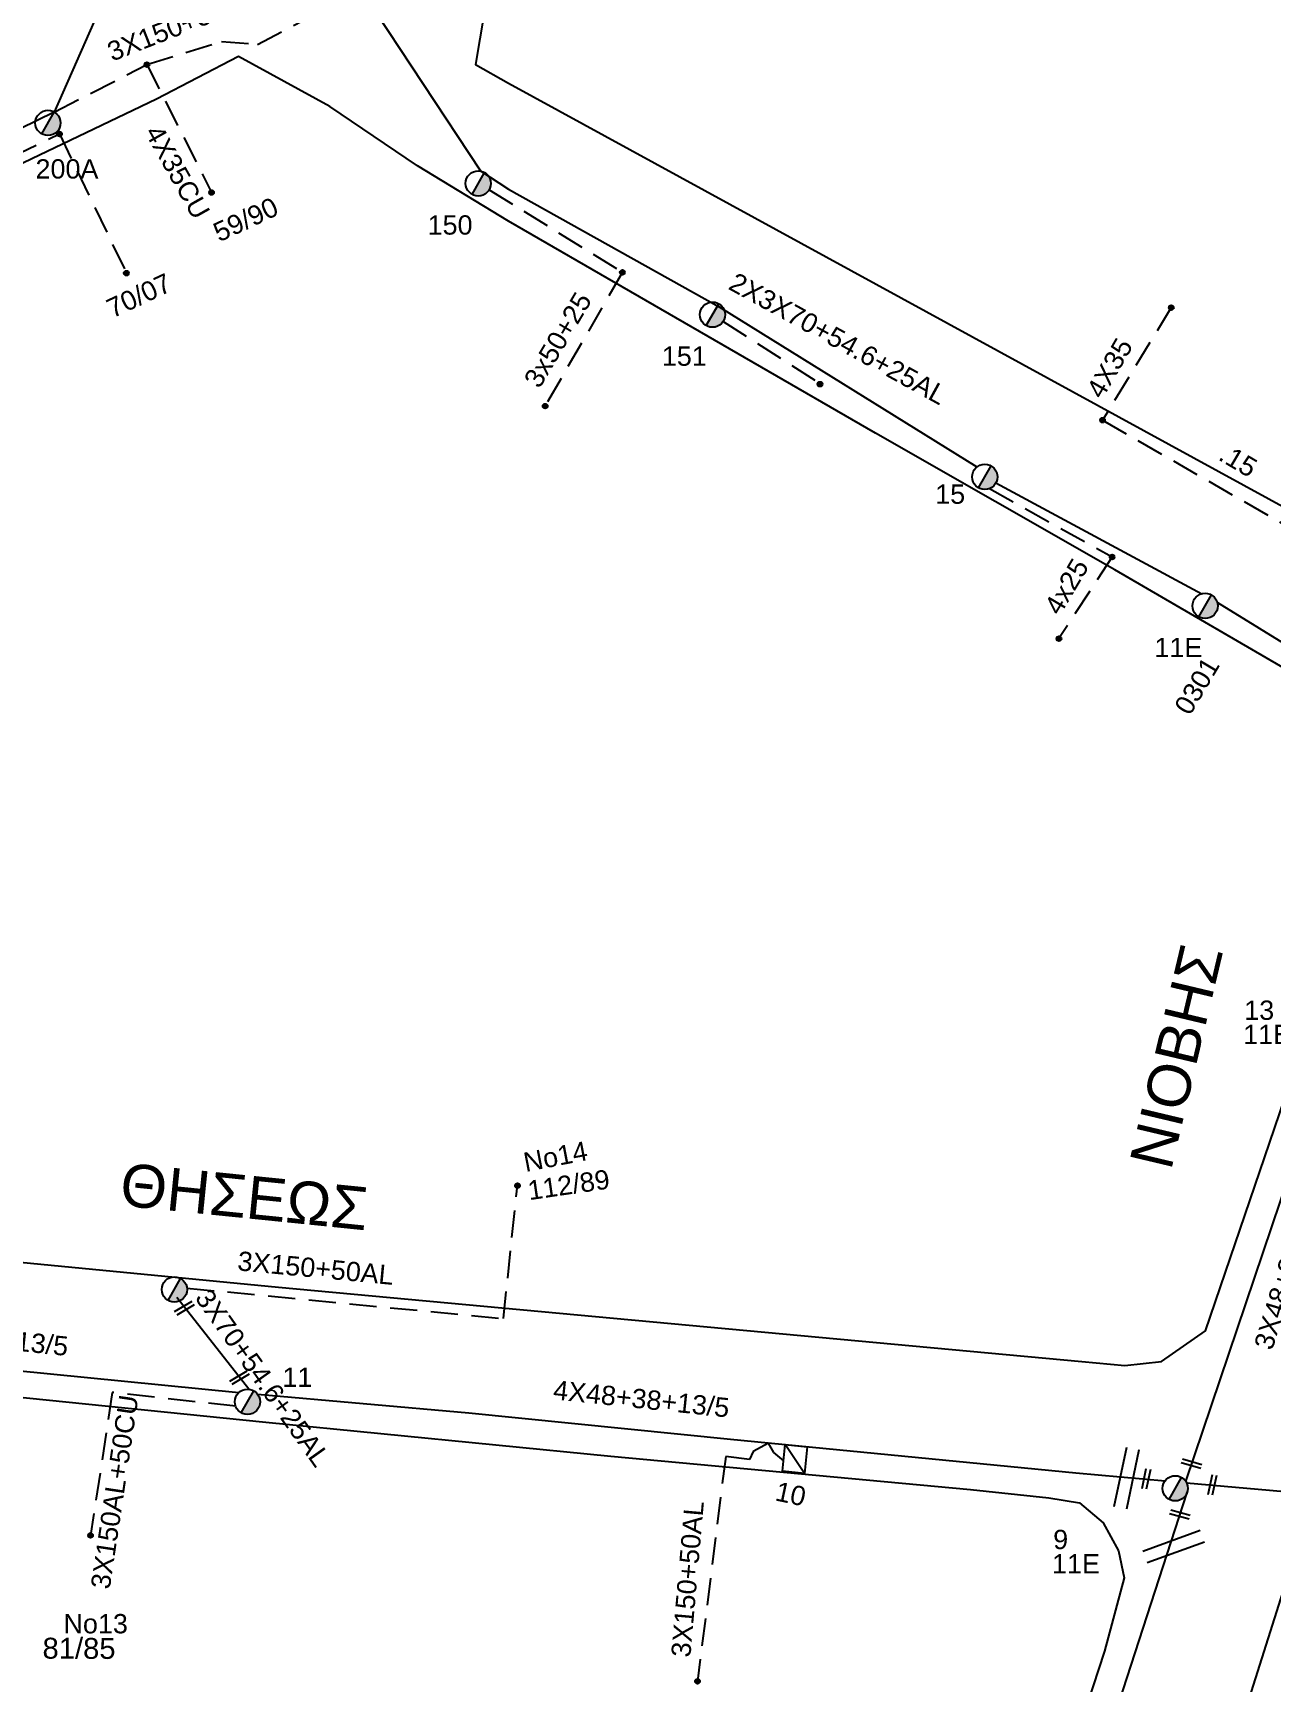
# Model space of a CAD drawing. Header units: millimetres. Extents: x 31 to 3826, y 22 to 1041.
# Drawn here: x 1525.9 to 1641.4, y 185.4 to 339.3 of the extents above; entities that cross this region are included whole.
import ezdxf

# ---------------------------------------------------------------- set-up
doc = ezdxf.new("R2010")
doc.units = ezdxf.units.MM
doc.linetypes.add('DASHED', pattern=[19.05, 12.7, -6.35])
for name, color, linetype in [('Άγνωστα', 7, 'Continuous'), ('Γυμνά εναέρια ΧΤ (3Φ)   4x35AL', 7, 'Continuous'), ('Γυμνά εναέρια ΧΤ (3Φ)   4x35CU', 7, 'Continuous'), ('Γυμνά εναέρια ΧΤ και ΦΟΠ (3Φ)   4x50+16AL', 7, 'Continuous'), ('Εναέρια παροχή ΧΤ 4x25', 7, 'SYN_LINE'), ('Επιγραφές - Σχήματα', 7, 'Continuous'), ('Καλώδια ΧΤ   3x150+50AL', 7, 'DASHED'), ('Καλώδια ΧΤ   3x150+50CU', 7, 'DASHED'), ('Καλώδια ΧΤ   3x150AL+50CU', 7, 'DASHED'), ('Μηχανική τομή', 7, 'Continuous'), ('Στύλος ΦΜ', 7, 'Continuous'), ('Στύλος ΦΜ @ 1', 7, 'Continuous'), ('Συνδέσεις', 7, 'Continuous'), ('Συνεστραμμένα ΧΤ   3x70+54.6+25 AL', 7, 'SYN_LINE'), ('Τομή', 7, 'Continuous'), ('Υπόβαθρο ΔΕΗ', 7, 'Continuous'), ('Υπόγεια Καλώδια Δικτύου ΧΤ   .15', 7, 'DASHED'), ('Υπόγεια καλώδια Παροχών ΧΤ   4x50AL', 7, 'DASHED')]:
    doc.layers.add(name, color=color, linetype=linetype)
doc.styles.get("Standard").update_dxf_attribs({"font": 'arial.ttf'})
doc.linetypes.add('SYN_LINE', pattern='A,0.5,-0.0001,["/\\/\\/\\/",Standard,S=0.1,R=0,X=0,Y=-0.05],-0.25', length=0.7501)

# ---------------------------------------------------------------- blocks, each defined once
blk = doc.blocks.new('ΥΠΑΡΧΩΝ ΤΣΙΜΕΝΤΕΝΙΟΣ ΣΤΥΛΟΣ')
at = {"layer": 'Στύλος ΦΜ'}
blk.add_hatch(color=7, dxfattribs=at).paths.add_polyline_path([(-1.29, -2.28, 0.574793), (2.62, 0, 0.268822), (1.3, 2.27)])
at = {"layer": 'Στύλος ΦΜ', "color": 7}
blk.add_line((-1.29, -2.28), (1.3, 2.27), dxfattribs=at)
blk.add_circle((0, 0), 2.62, dxfattribs=at)
at = {"layer": 'Στύλος ΦΜ', "flags": 4}
for tag, p in [('ΑΡΙΘΜΟΣ', (-4.68, 8.05)), ('ΤΥΠΟΣ', (-4.91, 3.03))]:
    blk.add_attdef(tag, p, '', height=4, dxfattribs=at)
blk = doc.blocks.new('ΜΗΧΑΝΙΚΗ ΤΟΜΗ')
at = {"layer": 'Μηχανική τομή', "ltscale": 40}
for p, q in [((-1.89, 0.78), (1.89, 0.78)), ((1.89, 0), (-1.89, 0))]:
    blk.add_line(p, q, dxfattribs=at)
blk = doc.blocks.new('_ΣΥΝΔΕΣΗ')
at = {"layer": 'Συνδέσεις', "linetype": 'SYN_LINE', "ltscale": 40}
blk.add_hatch(color=256, dxfattribs=at).paths.add_polyline_path([(0.5, -0.01, 1), (-0.5, -0.01, 1)])
at = {"layer": 'Συνδέσεις'}
blk.add_circle((0, -0.01), 0.5, dxfattribs=at)
blk = doc.blocks.new('ΤΟΜΗ')
at = {"layer": 'Τομή', "ltscale": 40}
for p, q in [((-5.68, 0), (5.68, 0)), ((5.68, -2.33), (-5.68, -2.33))]:
    blk.add_line(p, q, dxfattribs=at)

msp = doc.modelspace()

# ---------------------------------------------------------------- linework, layer by layer
at = {"layer": 'Άγνωστα', "color": 1, "linetype": 'DASHED', "ltscale": 0.2}
msp.add_lwpolyline([(1568.46, 324.63), (1580.89, 316.92), (1573.68, 304.44)], dxfattribs=at)
at = {"layer": 'Άγνωστα', "color": 1, "linetype": 'SYN_LINE', "ltscale": 20}
for points in [[(1615.75, 297.29), (1634.97, 286.93)], [(1636.41, 286.11), (1655.06, 274.63)]]:
    msp.add_lwpolyline(points, dxfattribs=at)
at = {"layer": 'Άγνωστα', "color": 30}
msp.add_lwpolyline([(1633.46, 204.09), (1647.1, 244.43), (1652.79, 264.12), (1655.81, 273.79)], dxfattribs=at)
at = {"layer": 'Άγνωστα', "color": 6}
for points in [[(1502.71, 216.57), (1545.1, 212.38)], [(1546.85, 212.22), (1566.56, 210.48), (1590.98, 208.02), (1623.2, 204.88), (1631.53, 204.14)]]:
    msp.add_lwpolyline(points, dxfattribs=at)
at = {"layer": 'Άγνωστα', "color": 5}
msp.add_lwpolyline([(1633.54, 203.95), (1643.73, 203.05), (1678.5, 200.03), (1745.87, 192.15)], dxfattribs=at)
at = {"layer": 'Άγνωστα', "color": 27}
msp.add_lwpolyline([(1608.65, 126.13), (1633.59, 203.05)], dxfattribs=at)
at = {"layer": 'Γυμνά εναέρια ΧΤ (3Φ)   4x35CU', "color": 2, "linetype": 'DASHED', "ltscale": 0.2}
msp.add_lwpolyline([(1536.52, 336.3), (1542.55, 324.37)], dxfattribs=at)
at = {"layer": 'Γυμνά εναέρια ΧΤ και ΦΟΠ (3Φ)   4x50+16AL', "color": 2}
msp.add_lwpolyline([(1541.86, 363.67), (1527.87, 331.88), (1502.31, 319.37), (1475.52, 306.54)], dxfattribs=at)
at = {"layer": 'Εναέρια παροχή ΧΤ 4x25', "color": 1, "linetype": 'DASHED', "ltscale": 0.2}
msp.add_lwpolyline([(1615.15, 296.74), (1626.59, 290.36), (1621.63, 282.74)], dxfattribs=at)
at = {"layer": 'Επιγραφές - Σχήματα', "color": 1, "linetype": 'DASHED', "ltscale": 0.2}
msp.add_lwpolyline([(1590.3, 312.34), (1599.43, 306.48)], dxfattribs=at)
at = {"layer": 'Επιγραφές - Σχήματα'}
msp.add_lwpolyline([(1596.07, 207.52), (1598.13, 207.32), (1597.89, 204.84), (1595.83, 205.04)], close=True, dxfattribs=at)
msp.add_lwpolyline([(1597.89, 204.84), (1596.07, 207.52)], dxfattribs=at)
at = {"layer": 'Καλώδια ΧΤ   3x150+50AL', "color": 6, "ltscale": 0.2}
for points in [[(1540.25, 222.13), (1569.78, 219.28), (1571.1, 231.69)], [(1595.94, 206.01), (1595.03, 206.78), (1594.53, 207.67), (1593.09, 206.88), (1592.74, 206.14), (1590.53, 206.4), (1587.9, 185.44)]]:
    msp.add_lwpolyline(points, dxfattribs=at)
at = {"layer": 'Καλώδια ΧΤ   3x150+50CU', "color": 2, "ltscale": 0.2}
msp.add_lwpolyline([(1527.87, 331.88), (1536.52, 336.3), (1543.47, 338.47), (1546.84, 338.19), (1568.76, 349.72), (1570.27, 350.66), (1582.32, 357.3), (1584.5, 356.99), (1585.53, 357.46), (1586.21, 357.95), (1586.74, 359.97), (1590.87, 362.39), (1607.51, 371.48), (1609, 370.85), (1624.86, 378.98), (1642.06, 387.7), (1654.57, 393.3), (1664.6, 386.02), (1677.34, 391.9)], dxfattribs=at)
at = {"layer": 'Καλώδια ΧΤ   3x150AL+50CU', "color": 6, "ltscale": 0.2}
msp.add_lwpolyline([(1544.8, 211.1), (1533.28, 212.39), (1531.23, 198.85)], dxfattribs=at)
at = {"layer": 'Συνεστραμμένα ΧΤ   3x70+54.6+25 AL', "color": 1, "ltscale": 20}
for p, q in [((1542.99, 363.76), (1567.66, 326.38)), ((1570.27, 324.69), (1589.91, 313.7)), ((1589.91, 313.7), (1613.97, 298.76))]:
    msp.add_line(p, q, dxfattribs=at)
at = {"layer": 'Συνεστραμμένα ΧΤ   3x70+54.6+25 AL', "color": 1, "ltscale": 8}
msp.add_line((1567.66, 326.38), (1570.27, 324.69), dxfattribs=at)
at = {"layer": 'Συνεστραμμένα ΧΤ   3x70+54.6+25 AL', "color": 6, "linetype": 'SYN_LINE', "ltscale": 10}
msp.add_line((1546.03, 212.69), (1539.32, 221.24), dxfattribs=at)
at = {"layer": 'Υπόβαθρο ΔΕΗ'}
msp.add_lwpolyline([(1570.27, 349.23), (1569.23, 348.52), (1567.18, 336.32), (1570.27, 334.57), (1650.21, 290.86), (1660.51, 294.4), (1663.92, 385.12), (1654.25, 392.55)], close=True, dxfattribs=at)
for points in [[(1645.36, 278.39), (1626.85, 289.16), (1604.51, 301.91), (1570.27, 321.7), (1561.76, 326.87), (1553.58, 332.41), (1545.07, 337.07), (1537.42, 333.09), (1524.28, 326.8), (1503.92, 317.2), (1500.34, 283.28), (1498.19, 264.12)], [(1498.19, 264.12), (1494.12, 227.49), (1548.81, 222.2), (1623.75, 215.29), (1627.79, 214.9), (1631.21, 215.28), (1635.31, 218.13), (1650.98, 264.12)], [(1356.16, 183.05), (1351.19, 188.19), (1346.59, 195.5), (1344.01, 201.45), (1342.54, 209.87), (1343.89, 218.03), (1347.63, 223.5), (1353.15, 226.93), (1359.47, 227.97), (1371.37, 226.86), (1409.95, 223.28), (1490.37, 215.43), (1547.6, 209.63), (1579.8, 206.45), (1613.39, 203.34), (1620.69, 202.57), (1623.56, 202.1), (1625.76, 200.22), (1627.18, 197.61), (1627.73, 195.09), (1625.87, 188.25), (1612.11, 146.1)], [(1633.1, 130.42), (1694.63, 133.72), (1733.88, 168.12), (1748.2, 180.27), (1750.27, 182.17), (1750.83, 185.42), (1750.27, 187.21), (1749.1, 189), (1747.75, 189.95), (1745.96, 190.4), (1732.24, 191.46), (1651.48, 200.16), (1648.5, 200.23), (1645.5, 199.16), (1644.01, 197.46), (1643.3, 196.26), (1625.22, 139.19), (1624.82, 136.85), (1624.91, 134.18), (1625.62, 133.12), (1627.66, 131.16), (1630, 130.32), (1633.1, 130.42)]]:
    msp.add_lwpolyline(points, dxfattribs=at)
at = {"layer": 'Υπόγεια Καλώδια Δικτύου ΧΤ   .15', "color": 133, "ltscale": 0.2}
msp.add_lwpolyline([(1632.11, 313.63), (1625.7, 303.13), (1649.46, 289.45)], dxfattribs=at)
at = {"layer": 'Υπόγεια καλώδια Παροχών ΧΤ   4x50AL', "color": 5, "ltscale": 0.2}
msp.add_lwpolyline([(1494.49, 308.96), (1495.28, 310.23), (1495.07, 311.98), (1503.35, 315.56), (1505.81, 315.42), (1506.72, 319.48), (1528.36, 329.83), (1534.6, 316.85)], dxfattribs=at)

# ---------------------------------------------------------------- block references
at = {"layer": 'Μηχανική τομή'}
for p, xscale, yscale, zscale, rotation in [((1540.11, 220.09), 0.4999999999999831, 0.4999999999999831, 0.4999999999999831, 30.62390506632213), ((1545.26, 213.6), 0.5000000000000809, 0.5000000000000809, 0.5000000000000809, 30.6239050663155), ((1629.97, 204.28), 0.4999999999999382, 0.4999999999999382, 0.4999999999999382, 78.16053356306966), ((1633.95, 205.55), 0.5000000000000009, 0.5000000000000009, 0.5000000000000009, 344.0176549740685), ((1636.14, 203.72), 0.4999999999999224, 0.4999999999999224, 0.4999999999999224, 77.60009855650593), ((1632.87, 200.82), 0.5000000000000014, 0.5000000000000014, 0.5000000000000014, 344.488709058834)]:
    msp.add_blockref('ΜΗΧΑΝΙΚΗ ΤΟΜΗ', p, dxfattribs=dict(at, xscale=xscale, yscale=yscale, zscale=zscale, rotation=rotation))
at = {"layer": 'Στύλος ΦΜ @ 1', "ltscale": 40}
ref = msp.add_blockref('ΥΠΑΡΧΩΝ ΤΣΙΜΕΝΤΕΝΙΟΣ ΣΤΥΛΟΣ', (1527.28, 330.86), dxfattribs=dict(at, xscale=0.4499999999998181, yscale=0.4499999999998181, zscale=0.4499999999998181))
ref.add_attrib('ΤΥΠΟΣ', '200A', (1526.12, 325.67), dxfattribs={"layer": 'Στύλος ΦΜ', "height": 1.8, "flags": 4})
ref = msp.add_blockref('ΥΠΑΡΧΩΝ ΤΣΙΜΕΝΤΕΝΙΟΣ ΣΤΥΛΟΣ', (1567.44, 325.22), dxfattribs=dict(at, xscale=0.4499999999998181, yscale=0.4499999999998181, zscale=0.4499999999998181))
ref.add_attrib('ΤΥΠΟΣ', '150', (1562.71, 320.44), dxfattribs={"layer": 'Στύλος ΦΜ', "height": 1.8, "flags": 4})
ref = msp.add_blockref('ΥΠΑΡΧΩΝ ΤΣΙΜΕΝΤΕΝΙΟΣ ΣΤΥΛΟΣ', (1589.3, 312.97), dxfattribs=dict(at, xscale=0.4499999999998181, yscale=0.4499999999998181, zscale=0.4499999999998181))
ref.add_attrib('ΤΥΠΟΣ', '151', (1584.57, 308.2), dxfattribs={"layer": 'Στύλος ΦΜ', "height": 1.8, "flags": 4})
ref = msp.add_blockref('ΥΠΑΡΧΩΝ ΤΣΙΜΕΝΤΕΝΙΟΣ ΣΤΥΛΟΣ', (1614.71, 297.83), dxfattribs=dict(at, xscale=0.4499999999998181, yscale=0.4499999999998181, zscale=0.4499999999998181))
ref.add_attrib('ΑΡΙΘΜΟΣ', '15', (1610.08, 295.32), dxfattribs={"layer": 'Στύλος ΦΜ', "height": 1.8, "flags": 4})
ref = msp.add_blockref('ΥΠΑΡΧΩΝ ΤΣΙΜΕΝΤΕΝΙΟΣ ΣΤΥΛΟΣ', (1635.27, 285.79), dxfattribs=dict(at, xscale=0.4499999999998181, yscale=0.4499999999998181, zscale=0.4499999999998181))
ref.add_attrib('ΤΥΠΟΣ', '11E', (1630.54, 281.01), dxfattribs={"layer": 'Στύλος ΦΜ', "height": 1.8, "flags": 4})
ref = msp.add_blockref('ΥΠΑΡΧΩΝ ΤΣΙΜΕΝΤΕΝΙΟΣ ΣΤΥΛΟΣ', (1646.1, 245.29), dxfattribs=dict(at, xscale=0.4499999999998181, yscale=0.4499999999998181, zscale=0.4499999999998181))
ref.add_attrib('ΤΥΠΟΣ', '11E', (1638.82, 244.9), dxfattribs={"layer": 'Στύλος ΦΜ', "height": 1.8, "flags": 4})
ref.add_attrib('ΑΡΙΘΜΟΣ', '13', (1638.92, 247.16), dxfattribs={"layer": 'Στύλος ΦΜ', "height": 1.8, "flags": 4})
at = {"layer": 'Στύλος ΦΜ @ 1', "ltscale": 40, "xscale": 0.4499999999998181, "yscale": 0.4499999999998181, "zscale": 0.4499999999998181}
msp.add_blockref('ΥΠΑΡΧΩΝ ΤΣΙΜΕΝΤΕΝΙΟΣ ΣΤΥΛΟΣ', (1539.08, 222), dxfattribs=at)
at = {"layer": 'Στύλος ΦΜ @ 1', "ltscale": 40}
ref = msp.add_blockref('ΥΠΑΡΧΩΝ ΤΣΙΜΕΝΤΕΝΙΟΣ ΣΤΥΛΟΣ', (1545.9, 211.52), dxfattribs=dict(at, xscale=0.4499999999998181, yscale=0.4499999999998181, zscale=0.4499999999998181))
ref.add_attrib('ΤΥΠΟΣ', '11', (1549.16, 212.91), dxfattribs={"layer": 'Στύλος ΦΜ', "height": 1.8, "flags": 4})
ref = msp.add_blockref('ΥΠΑΡΧΩΝ ΤΣΙΜΕΝΤΕΝΙΟΣ ΣΤΥΛΟΣ', (1632.48, 203.44), dxfattribs=dict(at, xscale=0.4499999999998181, yscale=0.4499999999998181, zscale=0.4499999999998181))
ref.add_attrib('ΤΥΠΟΣ', '11E', (1620.98, 195.5), dxfattribs={"layer": 'Στύλος ΦΜ', "height": 1.8, "flags": 4})
ref.add_attrib('ΑΡΙΘΜΟΣ', '9', (1621.09, 197.77), dxfattribs={"layer": 'Στύλος ΦΜ', "height": 1.8, "flags": 4})
at = {"layer": 'Συνδέσεις', "xscale": 0.4499999999998181, "yscale": 0.4499999999998181, "zscale": 0.4499999999998181}
for p in [(1536.52, 336.3), (1528.36, 329.83), (1542.55, 324.37), (1534.6, 316.85), (1580.89, 316.92), (1632.11, 313.63), (1599.33, 306.49), (1573.68, 304.44), (1625.7, 303.13), (1626.59, 290.36), (1621.63, 282.74), (1571.1, 231.69), (1531.26, 199.05), (1587.9, 185.44)]:
    msp.add_blockref('_ΣΥΝΔΕΣΗ', p, dxfattribs=at)
at = {"layer": 'Τομή'}
for p, xscale, yscale, zscale, rotation in [((1627.37, 204.51), 0.4999999999999965, 0.4999999999999965, 0.4999999999999965, 78.10920382430294), ((1632.13, 198.55), 0.4999999999999884, 0.4999999999999884, 0.4999999999999884, 20.01597219454129)]:
    msp.add_blockref('ΤΟΜΗ', p, dxfattribs=dict(at, xscale=xscale, yscale=yscale, zscale=zscale, rotation=rotation))

# ---------------------------------------------------------------- texts
at = {"layer": 'Άγνωστα', "char_height": 1.8, "width": 10.1428, "attachment_point": 1, "rotation": 59.2969}
for s, insert in [('3x50+25', (1571.6, 306.91)), ('4x25', (1620.16, 285.72))]:
    msp.add_mtext(s, dxfattribs=dict(at, insert=insert))
at = {"layer": 'Άγνωστα', "color": 7, "char_height": 1.8, "width": 168.3718, "attachment_point": 1}
for s, insert, rotation in [('3X48+38+3/5', (1639.8, 216.76), 73.1486), ('4X48+38+13/5', (1512.85, 219.28), 354.0874), ('4X48+38+13/5', (1574.55, 213.54), 354.0874)]:
    msp.add_mtext(s, dxfattribs=dict(at, insert=insert, rotation=rotation))
at = {"layer": 'Γυμνά εναέρια ΧΤ (3Φ)   4x35AL', "color": 7, "insert": (1624.1, 305.9), "char_height": 1.8, "width": 168.3718, "attachment_point": 1, "rotation": 59.9105}
msp.add_mtext('4X35', dxfattribs=at)
at = {"layer": 'Γυμνά εναέρια ΧΤ (3Φ)   4x35CU', "color": 7, "insert": (1537.84, 330.87), "char_height": 1.8, "width": 168.3718, "attachment_point": 1, "rotation": 299.2964}
msp.add_mtext('4X35CU', dxfattribs=at)
at = {"layer": 'Επιγραφές - Σχήματα', "attachment_point": 1}
for s, insert, char_height, width, rotation in [('59/90', (1542.5, 321.34), 1.8, 10.1428, 25.0325), ('70/07', (1532.54, 314.24), 1.8, 10.1428, 25.0325), ('0301', (1632.3, 276.39), 1.8, 10.1428, 59.2969), ('\\pt12,80;ΝΙΟΒΗΣ', (1628.19, 233.94), 4, 157.7424, 76.6385), ('ΘΗΣΕΩΣ', (1534.28, 233.83), 4, 157.7424, 354.2143)]:
    msp.add_mtext(s, dxfattribs=dict(at, insert=insert, char_height=char_height, width=width, rotation=rotation))
at = {"layer": 'Επιγραφές - Σχήματα', "color": 7, "char_height": 1.8, "width": 168.3718, "attachment_point": 1}
for s, insert, rotation in [('No14', (1571.52, 234.73), 10.8351), ('112/89', (1571.94, 232.11), 8.2833), ('10', (1595.42, 204.09), 348.0613), ('{\\H1.083x;\\C256;81/85}', (1526.78, 189.5), 359.7585)]:
    msp.add_mtext(s, dxfattribs=dict(at, insert=insert, rotation=rotation))
at = {"layer": 'Επιγραφές - Σχήματα', "color": 7, "insert": (1528.73, 191.71), "char_height": 1.8, "width": 168.3718, "attachment_point": 1}
msp.add_mtext('No13', dxfattribs=at)
at = {"layer": 'Καλώδια ΧΤ   3x150+50AL', "color": 7, "char_height": 1.8, "width": 168.3718, "attachment_point": 1}
for insert, rotation in [((1545.08, 225.58), 354.6435), ((1585.43, 187.78), 84.9822)]:
    msp.add_mtext('3X150+50AL', dxfattribs=dict(at, insert=insert, rotation=rotation))
at = {"layer": 'Καλώδια ΧΤ   3x150+50CU', "color": 7, "insert": (1532.62, 338.25), "char_height": 1.8, "width": 168.3718, "attachment_point": 1, "rotation": 21.3962}
msp.add_mtext('3X150+50CU', dxfattribs=at)
at = {"layer": 'Καλώδια ΧΤ   3x150AL+50CU', "color": 7, "insert": (1531.26, 194.22), "char_height": 1.8, "width": 168.3718, "attachment_point": 1, "rotation": 81.5105}
msp.add_mtext('3X150AL+50CU', dxfattribs=at)
at = {"layer": 'Συνεστραμμένα ΧΤ   3x70+54.6+25 AL', "color": 7}
for s, rotation, p in [('2X3X70+54.6+25AL', 331.1495, (1590.67, 315.41)), ('3X70+54.6+25AL', 305.4243, (1540.93, 221.21))]:
    msp.add_text(s, height=1.8, rotation=rotation, dxfattribs=at).set_placement(p)
at = {"layer": 'Υπόγεια Καλώδια Δικτύου ΧΤ   .15', "color": 7, "insert": (1637.31, 301.03), "char_height": 1.8, "width": 168.3718, "attachment_point": 1, "rotation": 329.5413}
msp.add_mtext('.15', dxfattribs=at)

doc.saveas('drawing.dxf')
